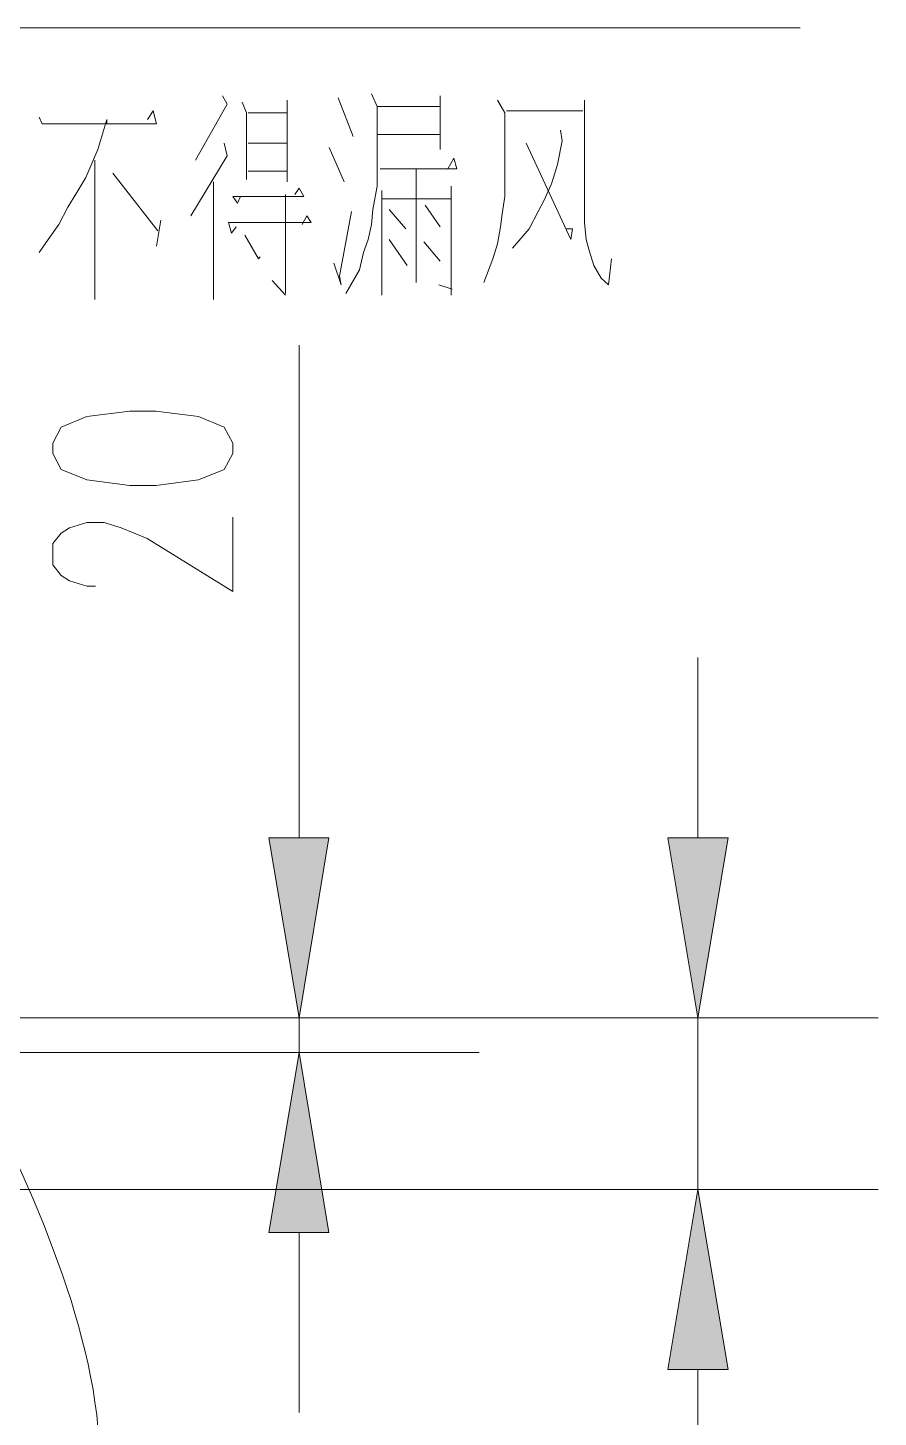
# Model space of a CAD drawing. Header units: millimetres. Extents: x 0 to 414, y 0 to 292.
# Drawn here: x 319 to 328.75, y 187.21 to 203.15 of the extents above; entities that cross this region are included whole.
import ezdxf

# ---------------------------------------------------------------- set-up
doc = ezdxf.new("R2010")
doc.units = ezdxf.units.MM

msp = doc.modelspace()

# ---------------------------------------------------------------- hatches: boundary and pattern name
h = msp.add_hatch(color=0)
h.dxf.hatch_style = 2
h.paths.add_polyline_path([(321.761556, 193.858444), (322.107278, 191.791167), (322.449472, 193.858444)])
h = msp.add_hatch(color=0)
h.dxf.hatch_style = 2
h.paths.add_polyline_path([(326.337083, 193.858444), (326.682806, 191.791167), (327.028528, 193.858444)])
h = msp.add_hatch(color=0)
h.dxf.hatch_style = 2
h.paths.add_polyline_path([(321.761556, 189.328778), (322.107278, 191.396056), (322.449472, 189.328778)])
h = msp.add_hatch(color=0)
h.dxf.hatch_style = 2
h.paths.add_polyline_path([(326.337083, 187.755389), (326.682806, 189.822667), (327.028528, 187.755389)])

# ---------------------------------------------------------------- linework, layer by layer
at = {"color": 0, "lineweight": 0}
for points in [[(327.854028, 203.154139), (313.993389, 203.154139)], [(321.228861, 202.3745), (321.281778, 202.275722), (320.918417, 201.633667)], [(322.555306, 202.349806), (322.728167, 201.905306)], [(322.936306, 202.395667), (323.003333, 202.251028), (323.726528, 202.251028), (323.726528, 202.3745), (323.726528, 201.757139), (323.726528, 201.93), (323.003333, 201.93), (323.003333, 202.251028), (323.003333, 201.337333), (322.953944, 201.069222), (322.936306, 200.896361), (322.901028, 200.7235), (322.848111, 200.575333), (322.798722, 200.377778), (322.6435, 200.106139)], [(319.126306, 202.127556), (319.161583, 202.053472), (320.470389, 202.053472), (320.435111, 202.201639), (320.368083, 202.102861)], [(321.454639, 202.300417), (321.504028, 202.176944), (321.504028, 201.411417)], [(321.969694, 202.325111), (321.969694, 201.386722)], [(324.382694, 202.325111), (324.467361, 202.176944), (324.467361, 201.217389), (324.435611, 201.019833), (324.417972, 200.871667), (324.382694, 200.674111), (324.329778, 200.50125), (324.227472, 200.229611)], [(324.485, 202.201639), (325.363417, 202.201639)], [(325.381056, 202.325111), (325.381056, 200.921056), (325.398694, 200.7235), (325.433972, 200.600028), (325.486889, 200.427167), (325.571556, 200.279), (325.656222, 200.204917), (325.6915, 200.50125)], [(319.902417, 202.053472), (319.902417, 202.102861), (319.800111, 201.757139), (319.662528, 201.436111), (319.556694, 201.26325), (319.454389, 201.093917), (319.352083, 200.896361), (319.228611, 200.7235), (319.126306, 200.575333)], [(321.521667, 202.176944), (321.969694, 202.176944)], [(325.105889, 201.979389), (325.123528, 201.855917), (325.070611, 201.584278), (325.003583, 201.362028), (324.915389, 201.168), (324.848361, 201.044528), (324.746056, 200.846972), (324.555556, 200.624722)], [(321.2465, 201.831222), (321.281778, 201.683056), (320.8655, 200.995139)], [(321.521667, 201.831222), (321.969694, 201.831222)], [(322.453, 201.781833), (322.625861, 201.386722)], [(324.710778, 201.831222), (325.225833, 200.7235), (325.243472, 200.846972), (325.176444, 200.846972)], [(319.764833, 201.633667), (319.764833, 200.035583)], [(323.038611, 201.534889), (323.917028, 201.534889), (323.88175, 201.658361), (323.814722, 201.534889)], [(319.969444, 201.4855), (320.488028, 200.822278)], [(321.521667, 201.510194), (321.969694, 201.510194)], [(323.451361, 201.534889), (323.451361, 200.229611)], [(321.126556, 201.386722), (321.126556, 200.035583)], [(321.437, 201.217389), (321.401722, 201.143306), (321.348806, 201.217389), (322.160194, 201.217389), (322.107278, 201.312639), (322.057889, 201.242083)], [(321.952056, 201.242083), (321.952056, 200.106139)], [(323.05625, 201.287944), (323.05625, 200.084972), (323.05625, 201.192694), (323.85, 201.192694), (323.85, 201.337333), (323.85, 200.084972), (323.85, 201.217389)], [(323.140917, 201.069222), (323.331417, 200.846972)], [(323.553667, 201.118611), (323.726528, 200.871667)], [(320.523306, 200.94575), (320.470389, 200.649417)], [(321.384083, 200.871667), (321.331167, 200.797583), (321.299417, 200.921056), (322.244861, 200.921056), (322.195472, 200.995139), (322.142556, 200.896361)], [(322.505917, 200.451861), (322.590583, 200.204917), (322.572944, 200.303694), (322.710528, 201.044528)], [(321.486389, 200.772889), (321.641611, 200.50125), (321.65925, 200.525944)], [(323.140917, 200.7235), (323.349056, 200.427167)], [(323.539556, 200.698806), (323.726528, 200.476556)], [(321.952056, 200.084972), (321.796833, 200.254306)], [(323.708889, 200.204917), (323.864111, 200.155528)], [(322.107278, 193.858444), (322.107278, 199.513472)], [(319.771889, 196.747694), (319.673111, 196.747694), (319.475556, 196.807667), (319.380306, 196.867639), (319.281528, 196.991111), (319.281528, 197.234528), (319.380306, 197.354472), (319.475556, 197.414444), (319.673111, 197.477944), (319.870667, 197.477944), (320.068222, 197.414444), (320.364556, 197.2945), (321.348806, 196.684194), (321.348806, 197.537917)], [(326.682806, 193.858444), (326.682806, 195.925722)], [(318.060917, 191.791167), (318.35725, 191.1985), (318.505417, 190.902167), (318.646528, 190.609361), (318.787639, 190.313028), (318.921694, 190.016694), (319.052222, 189.723889), (319.175694, 189.427556), (319.288583, 189.13475), (319.394417, 188.841944), (319.443806, 188.693778), (319.493194, 188.549139), (319.535528, 188.400972), (319.577861, 188.256333), (319.616667, 188.108167), (319.655472, 187.963528), (319.687222, 187.818889), (319.715444, 187.67425), (319.743667, 187.526083), (319.764833, 187.381444), (319.786, 187.236806), (319.800111, 187.092167)], [(318.060917, 191.791167), (322.834, 191.791167)], [(318.060917, 191.791167), (328.750083, 191.791167)], [(318.561861, 191.791167), (324.174556, 191.791167)], [(322.107278, 191.396056), (322.107278, 191.791167)], [(326.682806, 191.791167), (326.682806, 189.822667)], [(318.184389, 191.396056), (324.174556, 191.396056)], [(319.009889, 189.822667), (292.540972, 189.822667)], [(319.009889, 189.822667), (328.750083, 189.822667)], [(322.107278, 189.328778), (322.107278, 187.2615)], [(326.682806, 187.755389), (326.682806, 181.066722)]]:
    msp.add_lwpolyline(points, dxfattribs=at)
for points in [[(319.281528, 198.268167), (319.380306, 198.084722), (319.673111, 197.964778), (320.167, 197.901278), (320.463333, 197.901278), (320.953694, 197.964778), (321.250028, 198.084722), (321.348806, 198.268167), (321.348806, 198.388111), (321.250028, 198.571556), (320.953694, 198.695028), (320.463333, 198.755), (320.167, 198.755), (319.673111, 198.695028), (319.380306, 198.571556), (319.281528, 198.388111)], [(321.761556, 193.858444), (322.107278, 191.791167), (322.449472, 193.858444)], [(326.337083, 193.858444), (326.682806, 191.791167), (327.028528, 193.858444)], [(321.761556, 189.328778), (322.107278, 191.396056), (322.449472, 189.328778)], [(326.337083, 187.755389), (326.682806, 189.822667), (327.028528, 187.755389)]]:
    msp.add_lwpolyline(points, close=True, dxfattribs=at)

doc.saveas('drawing.dxf')
